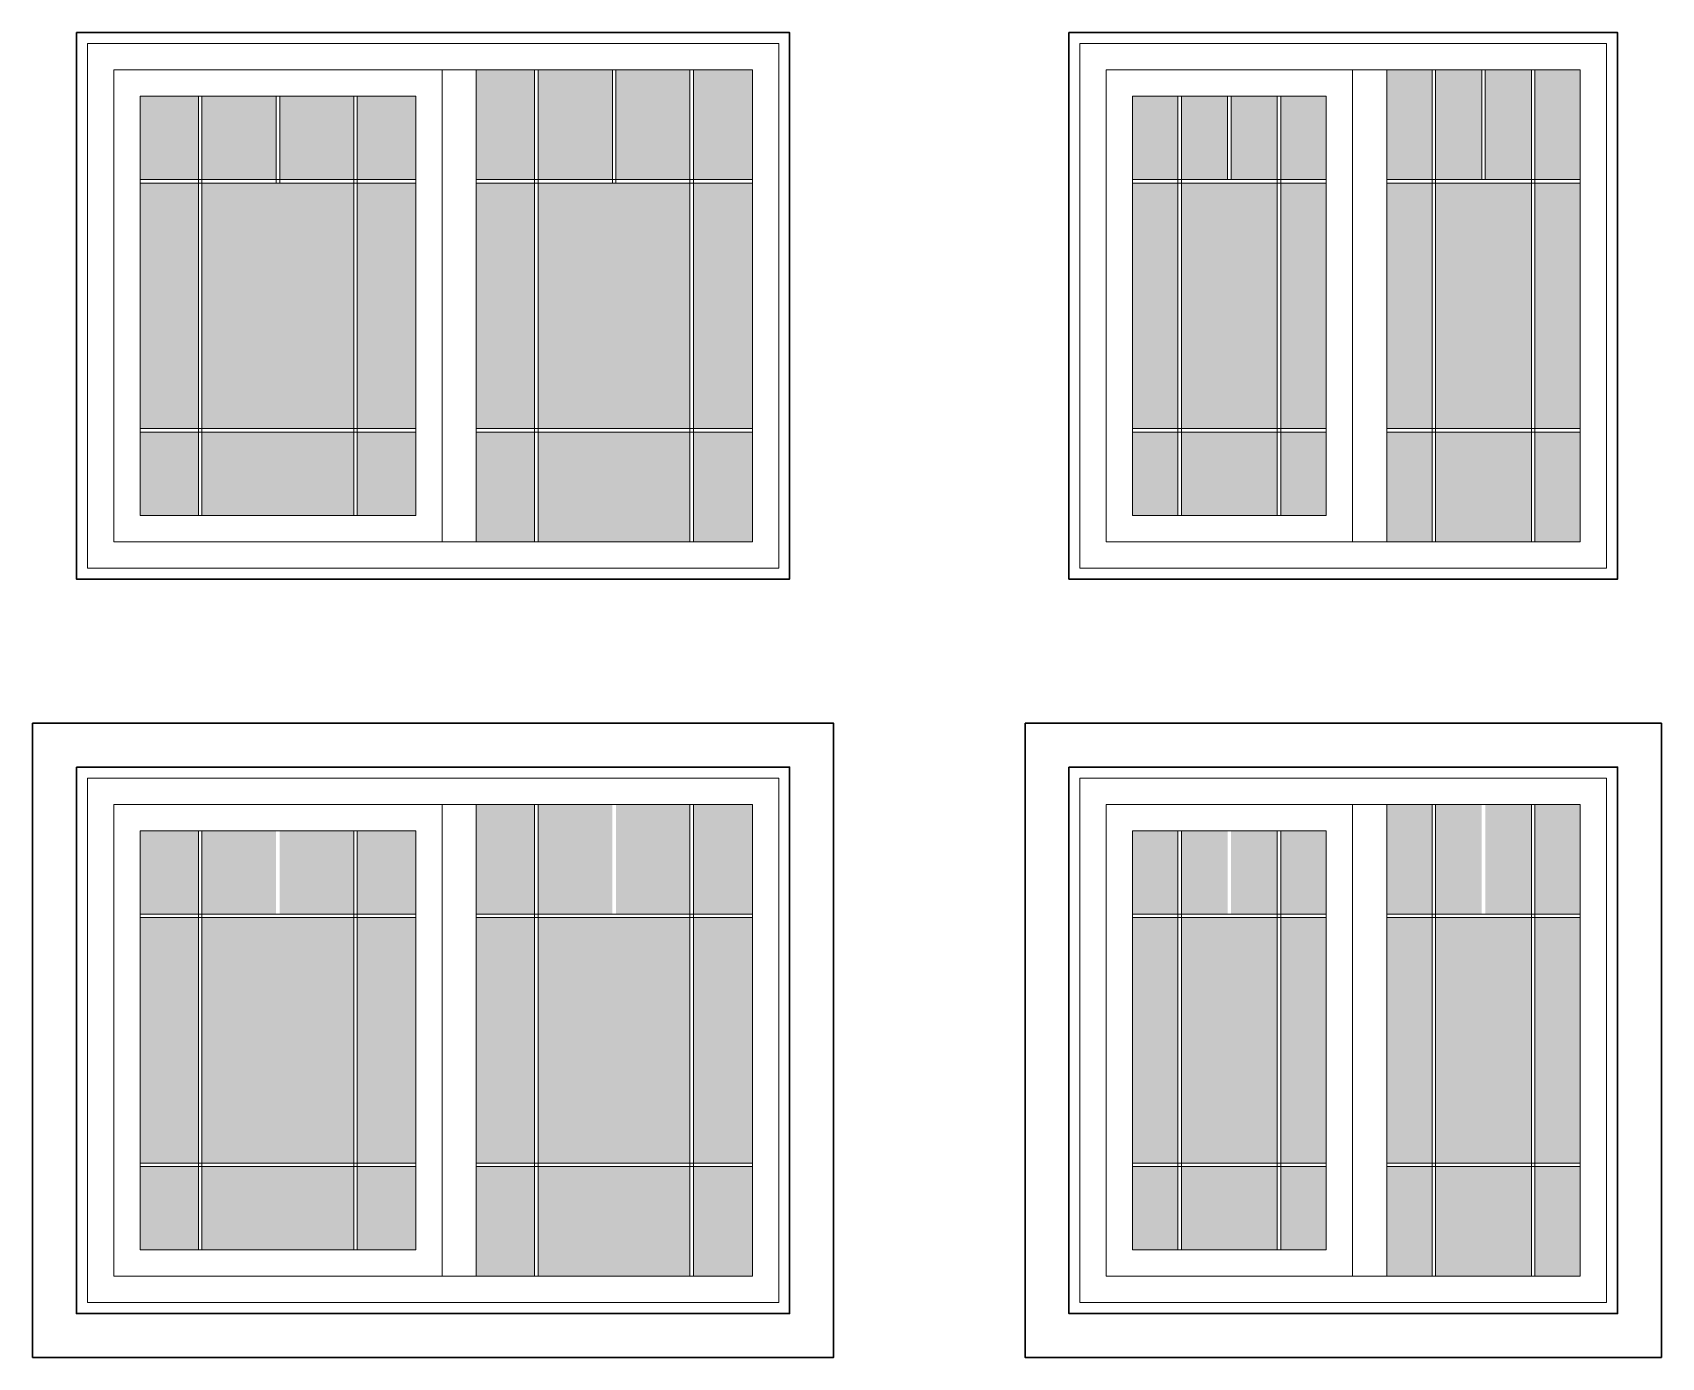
# Model space of a CAD drawing. Header units: millimetres. Extents: x 743280 to 1140305, y -337608 to -106611.
# Drawn here: x 1032304 to 1036015, y -265048 to -262030 of the extents above; entities that cross this region are included whole.
import ezdxf

# ---------------------------------------------------------------- set-up
doc = ezdxf.new("R2010")
doc.units = ezdxf.units.MM
doc.layers.add('ОСНОВНЫЕ', color=7, linetype='Continuous', lineweight=30)
doc.layers.add('ТОНКИЕ', color=250, linetype='Continuous', lineweight=13)

msp = doc.modelspace()

# ---------------------------------------------------------------- hatches: boundary and pattern name
at = {"layer": 'ТОНКИЕ', "ltscale": 50}
h = msp.add_hatch(color=256, dxfattribs=at)
h.dxf.hatch_style = 1
h.set_gradient(color1=(141, 177, 201), rotation=45, tint=1)
h.paths.add_polyline_path([(1033448, -262940), (1033315, -262940), (1033315, -263189.9), (1033448, -263189.9)])
h.paths.add_polyline_path([(1033448, -262372.8), (1033315, -262372.8), (1033315, -262932), (1033448, -262932)])
h.paths.add_polyline_path([(1033448, -262114.9), (1033315, -262114.9), (1033315, -262364.8), (1033448, -262364.8)])
h.paths.add_polyline_path([(1033625, -262114.9), (1033456, -262114.9), (1033456, -262364.8), (1033625, -262364.8)])
h.paths.add_polyline_path([(1033801.9, -262114.9), (1033633, -262114.9), (1033633, -262364.8), (1033801.9, -262364.8)])
h.paths.add_polyline_path([(1033809.9, -262364.8), (1033944, -262364.8), (1033944, -262114.9), (1033809.9, -262114.9)])
h.paths.add_polyline_path([(1033801.9, -262372.8), (1033456, -262372.8), (1033456, -262932), (1033801.9, -262932)])
h.paths.add_polyline_path([(1033809.9, -262932), (1033944, -262932), (1033944, -262372.8), (1033809.9, -262372.8)])
h.paths.add_polyline_path([(1033456, -262940), (1033456, -263189.9), (1033801.9, -263189.9), (1033801.9, -262940)])
h.paths.add_polyline_path([(1033809.9, -263189.9), (1033944, -263189.9), (1033944, -262940), (1033809.9, -262940)])
h = msp.add_hatch(color=256, dxfattribs=at)
h.dxf.hatch_style = 1
h.set_gradient(color1=(141, 177, 201), rotation=45, tint=1)
h.paths.add_polyline_path([(1035492.7, -262940), (1035389.4, -262940), (1035389.4, -263189.9), (1035492.7, -263189.9)])
h.paths.add_polyline_path([(1035719.1, -262940), (1035500.7, -262940), (1035500.7, -263189.9), (1035719.1, -263189.9)])
h.paths.add_polyline_path([(1035727.1, -263189.9), (1035830.4, -263189.9), (1035830.4, -262940), (1035727.1, -262940)])
h.paths.add_polyline_path([(1035830.4, -262372.8), (1035727.1, -262372.8), (1035727.1, -262932), (1035830.4, -262932)])
h.paths.add_polyline_path([(1035500.7, -262932), (1035719.1, -262932), (1035719.1, -262372.8), (1035500.7, -262372.8)])
h.paths.add_polyline_path([(1035389.4, -262932), (1035492.7, -262932), (1035492.7, -262372.8), (1035389.4, -262372.8)])
h.paths.add_polyline_path([(1035389.4, -262364.8), (1035492.7, -262364.8), (1035492.7, -262114.9), (1035389.4, -262114.9)])
h.paths.add_polyline_path([(1035605.9, -262114.9), (1035500.7, -262114.9), (1035500.7, -262364.8), (1035605.9, -262364.8)])
h.paths.add_polyline_path([(1035613.9, -262364.8), (1035719.1, -262364.8), (1035719.1, -262114.9), (1035613.9, -262114.9)])
h.paths.add_polyline_path([(1035727.1, -262364.8), (1035830.4, -262364.8), (1035830.4, -262114.9), (1035727.1, -262114.9)])
h = msp.add_hatch(color=256, dxfattribs=at)
h.dxf.hatch_style = 1
h.set_gradient(color1=(141, 177, 201), rotation=45, tint=1)
h.paths.add_polyline_path([(1032682, -262174.9), (1032549, -262174.9), (1032549, -262364.8), (1032682, -262364.8)])
h.paths.add_polyline_path([(1032682, -262372.8), (1032549, -262372.8), (1032549, -262932), (1032682, -262932)])
h.paths.add_polyline_path([(1032549, -263129.9), (1032682, -263129.9), (1032682, -262940), (1032549, -262940)])
h.paths.add_polyline_path([(1033035.9, -263129.9), (1033035.9, -262940), (1032690, -262940), (1032690, -263129.9)])
h.paths.add_polyline_path([(1033035.9, -262932), (1033035.9, -262372.8), (1032690, -262372.8), (1032690, -262932)])
h.paths.add_polyline_path([(1032859, -262364.8), (1032859, -262174.9), (1032690, -262174.9), (1032690, -262364.8)])
h.paths.add_polyline_path([(1032867, -262364.8), (1033035.9, -262364.8), (1033035.9, -262174.9), (1032867, -262174.9)])
h.paths.add_polyline_path([(1033177, -262174.9), (1033043.9, -262174.9), (1033043.9, -262364.8), (1033177, -262364.8)])
h.paths.add_polyline_path([(1033043.9, -262932), (1033177, -262932), (1033177, -262372.8), (1033043.9, -262372.8)])
h.paths.add_polyline_path([(1033043.9, -262940), (1033043.9, -263129.9), (1033177, -263129.9), (1033177, -262940)])
h = msp.add_hatch(color=256, dxfattribs=at)
h.dxf.hatch_style = 1
h.set_gradient(color1=(141, 177, 201), rotation=45, tint=1)
h.paths.add_polyline_path([(1034810.4, -263129.9), (1034913.7, -263129.9), (1034913.7, -262940), (1034810.4, -262940)])
h.paths.add_polyline_path([(1034921.7, -262940), (1034921.7, -263129.9), (1035140.1, -263129.9), (1035140.1, -262940)])
h.paths.add_polyline_path([(1035251.4, -262940), (1035148.1, -262940), (1035148.1, -263129.9), (1035251.4, -263129.9)])
h.paths.add_polyline_path([(1035148.1, -262932), (1035251.4, -262932), (1035251.4, -262372.8), (1035148.1, -262372.8)])
h.paths.add_polyline_path([(1035140.1, -262372.8), (1034921.7, -262372.8), (1034921.7, -262932), (1035140.1, -262932)])
h.paths.add_polyline_path([(1034913.7, -262372.8), (1034810.4, -262372.8), (1034810.4, -262932), (1034913.7, -262932)])
h.paths.add_polyline_path([(1034913.7, -262174.9), (1034810.4, -262174.9), (1034810.4, -262364.8), (1034913.7, -262364.8)])
h.paths.add_polyline_path([(1035026.9, -262174.9), (1034921.7, -262174.9), (1034921.7, -262364.8), (1035026.9, -262364.8)])
h.paths.add_polyline_path([(1035140.1, -262174.9), (1035034.9, -262174.9), (1035034.9, -262364.8), (1035140.1, -262364.8)])
h.paths.add_polyline_path([(1035251.4, -262174.9), (1035148.1, -262174.9), (1035148.1, -262364.8), (1035251.4, -262364.8)])
h = msp.add_hatch(color=256, dxfattribs=at)
h.dxf.hatch_style = 1
h.set_gradient(color1=(141, 177, 201), rotation=45, tint=1)
h.paths.add_polyline_path([(1033448, -264613.4), (1033315, -264613.4), (1033315, -264863.3), (1033448, -264863.3)])
h.paths.add_polyline_path([(1033448, -264046.2), (1033315, -264046.2), (1033315, -264605.4), (1033448, -264605.4)])
h.paths.add_polyline_path([(1033448, -263788.3), (1033315, -263788.3), (1033315, -264038.2), (1033448, -264038.2)])
h.paths.add_polyline_path([(1033625, -263788.3), (1033456, -263788.3), (1033456, -264038.2), (1033625, -264038.2)])
h.paths.add_polyline_path([(1033801.9, -263788.3), (1033633, -263788.3), (1033633, -264038.2), (1033801.9, -264038.2)])
h.paths.add_polyline_path([(1033809.9, -264038.2), (1033944, -264038.2), (1033944, -263788.3), (1033809.9, -263788.3)])
h.paths.add_polyline_path([(1033801.9, -264046.2), (1033456, -264046.2), (1033456, -264605.4), (1033801.9, -264605.4)])
h.paths.add_polyline_path([(1033809.9, -264605.4), (1033944, -264605.4), (1033944, -264046.2), (1033809.9, -264046.2)])
h.paths.add_polyline_path([(1033456, -264613.4), (1033456, -264863.3), (1033801.9, -264863.3), (1033801.9, -264613.4)])
h.paths.add_polyline_path([(1033809.9, -264863.3), (1033944, -264863.3), (1033944, -264613.4), (1033809.9, -264613.4)])
h = msp.add_hatch(color=256, dxfattribs=at)
h.dxf.hatch_style = 1
h.set_gradient(color1=(141, 177, 201), rotation=45, tint=1)
h.paths.add_polyline_path([(1035492.7, -264613.4), (1035389.4, -264613.4), (1035389.4, -264863.3), (1035492.7, -264863.3)])
h.paths.add_polyline_path([(1035719.1, -264613.4), (1035500.7, -264613.4), (1035500.7, -264863.3), (1035719.1, -264863.3)])
h.paths.add_polyline_path([(1035727.1, -264863.3), (1035830.4, -264863.3), (1035830.4, -264613.4), (1035727.1, -264613.4)])
h.paths.add_polyline_path([(1035830.4, -264046.2), (1035727.1, -264046.2), (1035727.1, -264605.4), (1035830.4, -264605.4)])
h.paths.add_polyline_path([(1035500.7, -264605.4), (1035719.1, -264605.4), (1035719.1, -264046.2), (1035500.7, -264046.2)])
h.paths.add_polyline_path([(1035389.4, -264605.4), (1035492.7, -264605.4), (1035492.7, -264046.2), (1035389.4, -264046.2)])
h.paths.add_polyline_path([(1035389.4, -264038.2), (1035492.7, -264038.2), (1035492.7, -263788.3), (1035389.4, -263788.3)])
h.paths.add_polyline_path([(1035605.9, -263788.3), (1035500.7, -263788.3), (1035500.7, -264038.2), (1035605.9, -264038.2)])
h.paths.add_polyline_path([(1035613.9, -264038.2), (1035719.1, -264038.2), (1035719.1, -263788.3), (1035613.9, -263788.3)])
h.paths.add_polyline_path([(1035727.1, -264038.2), (1035830.4, -264038.2), (1035830.4, -263788.3), (1035727.1, -263788.3)])
h = msp.add_hatch(color=256, dxfattribs=at)
h.dxf.hatch_style = 1
h.set_gradient(color1=(141, 177, 201), rotation=45, tint=1)
h.paths.add_polyline_path([(1032682, -263848.3), (1032549, -263848.3), (1032549, -264038.2), (1032682, -264038.2)])
h.paths.add_polyline_path([(1032682, -264046.2), (1032549, -264046.2), (1032549, -264605.4), (1032682, -264605.4)])
h.paths.add_polyline_path([(1032549, -264803.3), (1032682, -264803.3), (1032682, -264613.4), (1032549, -264613.4)])
h.paths.add_polyline_path([(1033035.9, -264803.3), (1033035.9, -264613.4), (1032690, -264613.4), (1032690, -264803.3)])
h.paths.add_polyline_path([(1033035.9, -264605.4), (1033035.9, -264046.2), (1032690, -264046.2), (1032690, -264605.4)])
h.paths.add_polyline_path([(1032859, -264038.2), (1032859, -263848.3), (1032690, -263848.3), (1032690, -264038.2)])
h.paths.add_polyline_path([(1032867, -264038.2), (1033035.9, -264038.2), (1033035.9, -263848.3), (1032867, -263848.3)])
h.paths.add_polyline_path([(1033177, -263848.3), (1033043.9, -263848.3), (1033043.9, -264038.2), (1033177, -264038.2)])
h.paths.add_polyline_path([(1033043.9, -264605.4), (1033177, -264605.4), (1033177, -264046.2), (1033043.9, -264046.2)])
h.paths.add_polyline_path([(1033043.9, -264613.4), (1033043.9, -264803.3), (1033177, -264803.3), (1033177, -264613.4)])
h = msp.add_hatch(color=256, dxfattribs=at)
h.dxf.hatch_style = 1
h.set_gradient(color1=(141, 177, 201), rotation=45, tint=1)
h.paths.add_polyline_path([(1034810.4, -264803.3), (1034913.7, -264803.3), (1034913.7, -264613.4), (1034810.4, -264613.4)])
h.paths.add_polyline_path([(1034921.7, -264613.4), (1034921.7, -264803.3), (1035140.1, -264803.3), (1035140.1, -264613.4)])
h.paths.add_polyline_path([(1035251.4, -264613.4), (1035148.1, -264613.4), (1035148.1, -264803.3), (1035251.4, -264803.3)])
h.paths.add_polyline_path([(1035148.1, -264605.4), (1035251.4, -264605.4), (1035251.4, -264046.2), (1035148.1, -264046.2)])
h.paths.add_polyline_path([(1035140.1, -264046.2), (1034921.7, -264046.2), (1034921.7, -264605.4), (1035140.1, -264605.4)])
h.paths.add_polyline_path([(1034913.7, -264046.2), (1034810.4, -264046.2), (1034810.4, -264605.4), (1034913.7, -264605.4)])
h.paths.add_polyline_path([(1034913.7, -263848.3), (1034810.4, -263848.3), (1034810.4, -264038.2), (1034913.7, -264038.2)])
h.paths.add_polyline_path([(1035026.9, -263848.3), (1034921.7, -263848.3), (1034921.7, -264038.2), (1035026.9, -264038.2)])
h.paths.add_polyline_path([(1035140.1, -263848.3), (1035034.9, -263848.3), (1035034.9, -264038.2), (1035140.1, -264038.2)])
h.paths.add_polyline_path([(1035251.4, -263848.3), (1035148.1, -263848.3), (1035148.1, -264038.2), (1035251.4, -264038.2)])

# ---------------------------------------------------------------- linework, layer by layer
at = {"layer": 'ОСНОВНЫЕ', "ltscale": 50}
for points in [[(1032404, -262029.9), (1034029, -262029.9), (1034029, -263274.9), (1032404, -263274.9)], [(1034665.4, -262029.9), (1035915.4, -262029.9), (1035915.4, -263274.9), (1034665.4, -263274.9)], [(1032304, -263603.3), (1034129, -263603.3), (1034129, -265048.3), (1032304, -265048.3)], [(1034565.4, -263603.3), (1036015.4, -263603.3), (1036015.4, -265048.3), (1034565.4, -265048.3)], [(1032404, -263703.3), (1034029, -263703.3), (1034029, -264948.3), (1032404, -264948.3)], [(1034665.4, -263703.3), (1035915.4, -263703.3), (1035915.4, -264948.3), (1034665.4, -264948.3)]]:
    msp.add_lwpolyline(points, close=True, dxfattribs=at)
at = {"layer": 'ТОНКИЕ', "ltscale": 50}
for p, q in [((1033237, -262114.9), (1033237, -263189.9)), ((1033315, -262114.9), (1033315, -263189.9)), ((1033448, -263189.9), (1033448, -262114.9)), ((1033456, -262114.9), (1033456, -263189.9)), ((1033625, -262372.8), (1033625, -262114.9)), ((1033633, -262114.9), (1033633, -262372.8)), ((1033801.9, -262114.9), (1033801.9, -263189.9)), ((1033809.9, -263189.9), (1033809.9, -262114.9)), ((1035311.4, -262114.9), (1035311.4, -263189.9)), ((1035389.4, -262114.9), (1035389.4, -263189.9)), ((1035492.7, -263189.9), (1035492.7, -262114.9)), ((1035500.7, -262114.9), (1035500.7, -263189.9)), ((1035719.1, -262114.9), (1035719.1, -263189.9)), ((1035727.1, -263189.9), (1035727.1, -262114.9)), ((1032549, -262364.8), (1033177, -262364.8)), ((1033177, -262372.8), (1032549, -262372.8)), ((1033315, -262364.8), (1033943, -262364.8)), ((1033943, -262372.8), (1033315, -262372.8)), ((1035389.4, -262372.8), (1035389.4, -262364.8)), ((1035389.4, -262364.8), (1035830.4, -262364.8)), ((1035830.4, -262372.8), (1035389.4, -262372.8)), ((1033177, -262932), (1032549, -262932)), ((1032549, -262940), (1033177, -262940)), ((1033943, -262932), (1033315, -262932)), ((1033315, -262940), (1033943, -262940)), ((1035830.4, -262932), (1035389.4, -262932)), ((1035389.4, -262932), (1035389.4, -262940)), ((1035389.4, -262940), (1035830.4, -262940)), ((1033237, -263788.3), (1033237, -264863.3)), ((1033315, -263788.3), (1033315, -264863.3)), ((1033448, -264863.3), (1033448, -263788.3)), ((1033456, -263788.3), (1033456, -264863.3)), ((1033801.9, -263788.3), (1033801.9, -264863.3)), ((1033809.9, -264863.3), (1033809.9, -263788.3)), ((1035311.4, -263788.3), (1035311.4, -264863.3)), ((1035389.4, -263788.3), (1035389.4, -264863.3)), ((1035492.7, -264863.3), (1035492.7, -263788.3)), ((1035500.7, -263788.3), (1035500.7, -264863.3)), ((1035719.1, -263788.3), (1035719.1, -264863.3)), ((1035727.1, -264863.3), (1035727.1, -263788.3)), ((1032549, -264038.2), (1033177, -264038.2)), ((1033177, -264046.2), (1032549, -264046.2)), ((1033315, -264038.2), (1033943, -264038.2)), ((1033943, -264046.2), (1033315, -264046.2)), ((1035389.4, -264046.2), (1035389.4, -264038.2)), ((1035389.4, -264038.2), (1035830.4, -264038.2)), ((1035830.4, -264046.2), (1035389.4, -264046.2)), ((1033177, -264605.4), (1032549, -264605.4)), ((1032549, -264613.4), (1033177, -264613.4)), ((1033943, -264605.4), (1033315, -264605.4)), ((1033315, -264613.4), (1033943, -264613.4)), ((1035830.4, -264605.4), (1035389.4, -264605.4)), ((1035389.4, -264605.4), (1035389.4, -264613.4)), ((1035389.4, -264613.4), (1035830.4, -264613.4))]:
    msp.add_line(p, q, dxfattribs=at)
for points in [[(1032429, -262054.9), (1034004, -262054.9), (1034004, -263249.9), (1032429, -263249.9)], [(1034690.4, -262054.9), (1035890.4, -262054.9), (1035890.4, -263249.9), (1034690.4, -263249.9)], [(1032489, -262114.9), (1033944, -262114.9), (1033944, -263189.9), (1032489, -263189.9)], [(1034750.4, -262114.9), (1035830.4, -262114.9), (1035830.4, -263189.9), (1034750.4, -263189.9)], [(1032549, -262174.9), (1033177, -262174.9), (1033177, -263129.9), (1032549, -263129.9)], [(1032682, -263129.9), (1032682, -262174.9), (1032690, -262174.9), (1032690, -263129.9)], [(1033043.9, -263129.9), (1033043.9, -262174.9), (1033035.9, -262174.9), (1033035.9, -263129.9)], [(1034810.4, -262174.9), (1035251.4, -262174.9), (1035251.4, -263129.9), (1034810.4, -263129.9)], [(1034913.7, -263129.9), (1034913.7, -262174.9), (1034921.7, -262174.9), (1034921.7, -263129.9)], [(1035148.1, -263129.9), (1035148.1, -262174.9), (1035140.1, -262174.9), (1035140.1, -263129.9)], [(1032429, -263728.3), (1034004, -263728.3), (1034004, -264923.3), (1032429, -264923.3)], [(1034690.4, -263728.3), (1035890.4, -263728.3), (1035890.4, -264923.3), (1034690.4, -264923.3)], [(1032489, -263788.3), (1033944, -263788.3), (1033944, -264863.3), (1032489, -264863.3)], [(1034750.4, -263788.3), (1035830.4, -263788.3), (1035830.4, -264863.3), (1034750.4, -264863.3)], [(1032549, -263848.3), (1033177, -263848.3), (1033177, -264803.3), (1032549, -264803.3)], [(1032682, -264803.3), (1032682, -263848.3), (1032690, -263848.3), (1032690, -264803.3)], [(1033043.9, -264803.3), (1033043.9, -263848.3), (1033035.9, -263848.3), (1033035.9, -264803.3)], [(1034810.4, -263848.3), (1035251.4, -263848.3), (1035251.4, -264803.3), (1034810.4, -264803.3)], [(1034913.7, -264803.3), (1034913.7, -263848.3), (1034921.7, -263848.3), (1034921.7, -264803.3)], [(1035148.1, -264803.3), (1035148.1, -263848.3), (1035140.1, -263848.3), (1035140.1, -264803.3)]]:
    msp.add_lwpolyline(points, close=True, dxfattribs=at)
for points in [[(1035605.9, -262364.8), (1035605.9, -262114.9), (1035613.9, -262114.9), (1035613.9, -262364.8)], [(1032859, -262372.8), (1032859, -262174.9), (1032867, -262174.9), (1032867, -262372.8)], [(1035026.9, -262364.8), (1035026.9, -262174.9)], [(1035034.9, -262174.9), (1035034.9, -262364.8)], [(1035251.4, -262372.8), (1034810.4, -262372.8), (1034810.4, -262364.8), (1035251.4, -262364.8)], [(1035251.4, -262932), (1034810.4, -262932), (1034810.4, -262940), (1035251.4, -262940)], [(1035251.4, -264046.2), (1034810.4, -264046.2), (1034810.4, -264038.2), (1035251.4, -264038.2)], [(1035251.4, -264605.4), (1034810.4, -264605.4), (1034810.4, -264613.4), (1035251.4, -264613.4)]]:
    msp.add_lwpolyline(points, dxfattribs=at)

doc.saveas('drawing.dxf')
